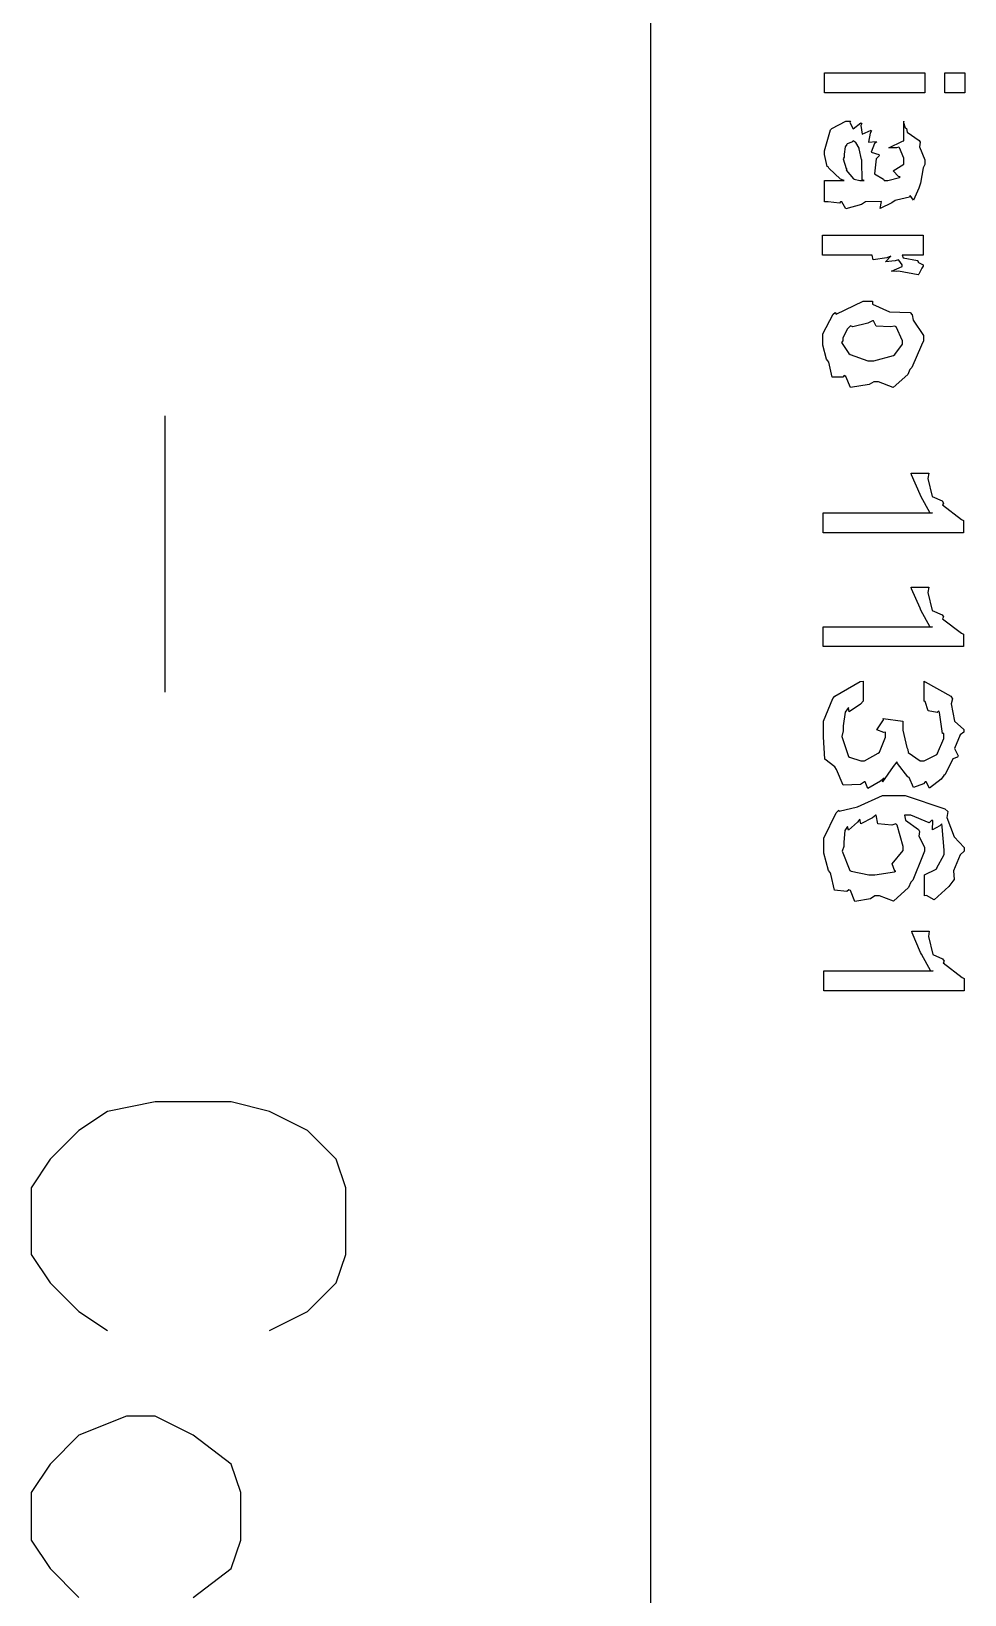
# Model space of a CAD drawing. Extents: x 0.2 to 11.6, y 0.3 to 16.2.
# Drawn here: x 1.5117 to 1.6749, y 1.8671 to 2.1406 of the extents above; entities that cross this region are included whole.
import ezdxf

# ---------------------------------------------------------------- set-up
doc = ezdxf.new("R2010")
doc.units = 0
doc.header["$MEASUREMENT"] = 0

msp = doc.modelspace()

# ---------------------------------------------------------------- linework, layer by layer
at = {"color": 0}
for p, q in [((1.62001, 0.531685), (1.62001, 4.18001)), ((1.65039, 2.13336), (1.66797, 2.13336)), ((1.65039, 2.12989), (1.65039, 2.13336)), ((1.65039, 2.13336), (1.65039, 2.13336)), ((1.66797, 2.13336), (1.66797, 2.12989)), ((1.67144, 2.13336), (1.67492, 2.13336)), ((1.67144, 2.12989), (1.67144, 2.13336)), ((1.67144, 2.13336), (1.67144, 2.13336)), ((1.67492, 2.13336), (1.67492, 2.12989)), ((1.66797, 2.12989), (1.65039, 2.12989)), ((1.67492, 2.12989), (1.67144, 2.12989)), ((1.65039, 2.11974), (1.65147, 2.12343)), ((1.65147, 2.12343), (1.65169, 2.12364)), ((1.65169, 2.12364), (1.65414, 2.12494)), ((1.65169, 2.12364), (1.65169, 2.12364)), ((1.65414, 2.12494), (1.65494, 2.12494)), ((1.65494, 2.12494), (1.65483, 2.12468)), ((1.65483, 2.12468), (1.65539, 2.12358)), ((1.65539, 2.12358), (1.65674, 2.12463)), ((1.65674, 2.12463), (1.6569, 2.12451)), ((1.6569, 2.12451), (1.65674, 2.12414)), ((1.65674, 2.12414), (1.65701, 2.12267)), ((1.65701, 2.12267), (1.65853, 2.12332)), ((1.65836, 2.12283), (1.6581, 2.12125)), ((1.65864, 2.12321), (1.65836, 2.12283)), ((1.65853, 2.12332), (1.65864, 2.12321)), ((1.66428, 2.12494), (1.66422, 2.12468)), ((1.66422, 2.12468), (1.6645, 2.12375)), ((1.66428, 2.12147), (1.66428, 2.12494)), ((1.6645, 2.12375), (1.66471, 2.12364)), ((1.66471, 2.12364), (1.66488, 2.12299)), ((1.66488, 2.12299), (1.66694, 2.12153)), ((1.65403, 2.12044), (1.65386, 2.11914)), ((1.65429, 2.12082), (1.65403, 2.12044)), ((1.65435, 2.12093), (1.65429, 2.12082)), ((1.65517, 2.12125), (1.65435, 2.12093)), ((1.65539, 2.12147), (1.65517, 2.12125)), ((1.65543, 2.12147), (1.65539, 2.12147)), ((1.65576, 2.12125), (1.65543, 2.12147)), ((1.65582, 2.12125), (1.65576, 2.12125)), ((1.65588, 2.12121), (1.65582, 2.12125)), ((1.65647, 2.12017), (1.65588, 2.12121)), ((1.65647, 2.12007), (1.65647, 2.12017)), ((1.65647, 2.12017), (1.65647, 2.12017)), ((1.65685, 2.11822), (1.65647, 2.12007)), ((1.6581, 2.12125), (1.65944, 2.12136)), ((1.65913, 2.12099), (1.65853, 2.11951)), ((1.6595, 2.12125), (1.65913, 2.12099)), ((1.65944, 2.12136), (1.6595, 2.12125)), ((1.66163, 2.12028), (1.66401, 2.12142)), ((1.66297, 2.12028), (1.66163, 2.12028)), ((1.66342, 2.12039), (1.66297, 2.12028)), ((1.66351, 2.12028), (1.66342, 2.12039)), ((1.66428, 2.11843), (1.66351, 2.12028)), ((1.66401, 2.12142), (1.66428, 2.12147)), ((1.66694, 2.12153), (1.6671, 2.12125)), ((1.6671, 2.12125), (1.66699, 2.12044)), ((1.66699, 2.12044), (1.66797, 2.11817)), ((1.65039, 2.11908), (1.65039, 2.11974)), ((1.65039, 2.11974), (1.65039, 2.11974)), ((1.65087, 2.11697), (1.65039, 2.11908)), ((1.65386, 2.11865), (1.65365, 2.11833)), ((1.65365, 2.11833), (1.65419, 2.11664)), ((1.65386, 2.11914), (1.65386, 2.11865)), ((1.6569, 2.11822), (1.65685, 2.11822)), ((1.6569, 2.11778), (1.6569, 2.11822)), ((1.65696, 2.11464), (1.6569, 2.11778)), ((1.65853, 2.11951), (1.65989, 2.11908)), ((1.65944, 2.11833), (1.65913, 2.11572)), ((1.65994, 2.11888), (1.65944, 2.11833)), ((1.65989, 2.11908), (1.65994, 2.11888)), ((1.66243, 2.11621), (1.66428, 2.1174)), ((1.66428, 2.11778), (1.66428, 2.11843)), ((1.66428, 2.1174), (1.66428, 2.11778)), ((1.66797, 2.11735), (1.66764, 2.11675)), ((1.66797, 2.11817), (1.66797, 2.11735)), ((1.65039, 2.11083), (1.65039, 2.11453)), ((1.65039, 2.11453), (1.65126, 2.11453)), ((1.65104, 2.11692), (1.65087, 2.11697)), ((1.65115, 2.11669), (1.65104, 2.11692)), ((1.65321, 2.11475), (1.65115, 2.11669)), ((1.65126, 2.11453), (1.65321, 2.11453)), ((1.65386, 2.11453), (1.65321, 2.11475)), ((1.65321, 2.11453), (1.65386, 2.11453)), ((1.65386, 2.11453), (1.65386, 2.11453)), ((1.65419, 2.11664), (1.65429, 2.11649)), ((1.65429, 2.11649), (1.65419, 2.11637)), ((1.65419, 2.11637), (1.65549, 2.11486)), ((1.65549, 2.11486), (1.6556, 2.11475)), ((1.6556, 2.11475), (1.6556, 2.11475)), ((1.6556, 2.11475), (1.65657, 2.11453)), ((1.65657, 2.11453), (1.6569, 2.11453)), ((1.6569, 2.11453), (1.65733, 2.11453)), ((1.65733, 2.11453), (1.65696, 2.11464)), ((1.65733, 2.11453), (1.65733, 2.11453)), ((1.65913, 2.11572), (1.66069, 2.11475)), ((1.66069, 2.11475), (1.66081, 2.11453)), ((1.66081, 2.11453), (1.66081, 2.11453)), ((1.66081, 2.11453), (1.66146, 2.11453)), ((1.66146, 2.11453), (1.66351, 2.11507)), ((1.66146, 2.11453), (1.66146, 2.11453)), ((1.66146, 2.11453), (1.66146, 2.11453)), ((1.66331, 2.11524), (1.66243, 2.11621)), ((1.66362, 2.11518), (1.66331, 2.11524)), ((1.66351, 2.11507), (1.66362, 2.11518)), ((1.66764, 2.11675), (1.66721, 2.1141)), ((1.66536, 2.11192), (1.66525, 2.1116)), ((1.66596, 2.11111), (1.66536, 2.11192)), ((1.66536, 2.11192), (1.66536, 2.11192)), ((1.66689, 2.11317), (1.66596, 2.11111)), ((1.6671, 2.11388), (1.66689, 2.11317)), ((1.66721, 2.1141), (1.6671, 2.11388)), ((1.65104, 2.11083), (1.65039, 2.11083)), ((1.653, 2.11057), (1.65104, 2.11083)), ((1.65321, 2.11083), (1.653, 2.11057)), ((1.65343, 2.11083), (1.65321, 2.11083)), ((1.65414, 2.1096), (1.65343, 2.11083)), ((1.65685, 2.11035), (1.65414, 2.1096)), ((1.65756, 2.11083), (1.65685, 2.11035)), ((1.66037, 2.11085), (1.65756, 2.11083)), ((1.66015, 2.10965), (1.66037, 2.11085)), ((1.66217, 2.11062), (1.66015, 2.10965)), ((1.66037, 2.11085), (1.66037, 2.11085)), ((1.66276, 2.11106), (1.66217, 2.11062)), ((1.66297, 2.11111), (1.66276, 2.11106)), ((1.66525, 2.1116), (1.66297, 2.11111)), ((1.65007, 2.10499), (1.66764, 2.10499)), ((1.65007, 2.1015), (1.65007, 2.10499)), ((1.65007, 2.10499), (1.65007, 2.10499)), ((1.66764, 2.10499), (1.66764, 2.1015)), ((1.65875, 2.1015), (1.65007, 2.1015)), ((1.6589, 2.10064), (1.65875, 2.1015)), ((1.65875, 2.1015), (1.65875, 2.1015)), ((1.66129, 2.10103), (1.6589, 2.10064)), ((1.66108, 2.10032), (1.662, 2.10129)), ((1.662, 2.10129), (1.66129, 2.10103)), ((1.662, 2.10129), (1.662, 2.10129)), ((1.66764, 2.1015), (1.66396, 2.1015)), ((1.66396, 2.1015), (1.66417, 2.10103)), ((1.66417, 2.10103), (1.66667, 2.10053)), ((1.66276, 2.10047), (1.66108, 2.10032)), ((1.66211, 2.09868), (1.66396, 2.0995)), ((1.66303, 2.09862), (1.66211, 2.09868)), ((1.66331, 2.10064), (1.66276, 2.10047)), ((1.66331, 2.09869), (1.66303, 2.09862)), ((1.66342, 2.10058), (1.66331, 2.10064)), ((1.66678, 2.09804), (1.66331, 2.09869)), ((1.66396, 2.09978), (1.66342, 2.10058)), ((1.66396, 2.0995), (1.66396, 2.09978)), ((1.66396, 2.09978), (1.66396, 2.09978)), ((1.66667, 2.10053), (1.66678, 2.10042)), ((1.66678, 2.10042), (1.66672, 2.10026)), ((1.66672, 2.10026), (1.66764, 2.09978)), ((1.66689, 2.09814), (1.66678, 2.09804)), ((1.66743, 2.09918), (1.66689, 2.09814)), ((1.66764, 2.09956), (1.66743, 2.09918)), ((1.66764, 2.09978), (1.66764, 2.09956)), ((1.65246, 2.09115), (1.65717, 2.09343)), ((1.65717, 2.09343), (1.65881, 2.09343)), ((1.65881, 2.09343), (1.65881, 2.09293)), ((1.65881, 2.09343), (1.65881, 2.09343)), ((1.65881, 2.09293), (1.66178, 2.09158)), ((1.65012, 2.08772), (1.65192, 2.09115)), ((1.65192, 2.09115), (1.65229, 2.09147)), ((1.65229, 2.09147), (1.65246, 2.09115)), ((1.65881, 2.08996), (1.65799, 2.08957)), ((1.65896, 2.08996), (1.65881, 2.08996)), ((1.65881, 2.08996), (1.65881, 2.08996)), ((1.65944, 2.08903), (1.65896, 2.08996)), ((1.66178, 2.09158), (1.66536, 2.09147)), ((1.66536, 2.09147), (1.66575, 2.09104)), ((1.66575, 2.09104), (1.6659, 2.09011)), ((1.6659, 2.09011), (1.66769, 2.0874)), ((1.65012, 2.08649), (1.65012, 2.08772)), ((1.6544, 2.0886), (1.6536, 2.08703)), ((1.65489, 2.08908), (1.6544, 2.0886)), ((1.65494, 2.08914), (1.65489, 2.08908)), ((1.65537, 2.08892), (1.65494, 2.08914)), ((1.65799, 2.08957), (1.65537, 2.08892)), ((1.66194, 2.08892), (1.65944, 2.08903)), ((1.66271, 2.08908), (1.66194, 2.08892)), ((1.66292, 2.08892), (1.66271, 2.08908)), ((1.66401, 2.08649), (1.66292, 2.08892)), ((1.66769, 2.0874), (1.66769, 2.08649)), ((1.65012, 2.08572), (1.65012, 2.08649)), ((1.65076, 2.08328), (1.65012, 2.08572)), ((1.6536, 2.08649), (1.65338, 2.08621)), ((1.65338, 2.08621), (1.65468, 2.08426)), ((1.6536, 2.08703), (1.6536, 2.08649)), ((1.66271, 2.0841), (1.66401, 2.08589)), ((1.66401, 2.08589), (1.66401, 2.08649)), ((1.66401, 2.08649), (1.66401, 2.08649)), ((1.66738, 2.08572), (1.66569, 2.08182)), ((1.66769, 2.08649), (1.66738, 2.08572)), ((1.65099, 2.08301), (1.65076, 2.08328)), ((1.65115, 2.08274), (1.65099, 2.08301)), ((1.65175, 2.08014), (1.65115, 2.08274)), ((1.65468, 2.08426), (1.65489, 2.0841)), ((1.65489, 2.0841), (1.65489, 2.0841)), ((1.65489, 2.0841), (1.65799, 2.08301)), ((1.65799, 2.08301), (1.65901, 2.08301)), ((1.65901, 2.08301), (1.66249, 2.08393)), ((1.65901, 2.08301), (1.65901, 2.08301)), ((1.66249, 2.08393), (1.66271, 2.0841)), ((1.66271, 2.0841), (1.66271, 2.0841)), ((1.66569, 2.08182), (1.66531, 2.08149)), ((1.6536, 2.08014), (1.65175, 2.08014)), ((1.65381, 2.0804), (1.6536, 2.08014)), ((1.65414, 2.08024), (1.65381, 2.0804)), ((1.65494, 2.07835), (1.65414, 2.08024)), ((1.65901, 2.07932), (1.65821, 2.07883)), ((1.65983, 2.07932), (1.65901, 2.07932)), ((1.66243, 2.07835), (1.65983, 2.07932)), ((1.66499, 2.08057), (1.66243, 2.07835)), ((1.66531, 2.08149), (1.66499, 2.08057)), ((1.65821, 2.07883), (1.65494, 2.07835)), ((1.535, 2.07335), (1.535, 2.02501)), ((1.66564, 2.06304), (1.66558, 2.06332)), ((1.66558, 2.06332), (1.66862, 2.06332)), ((1.6671, 2.05963), (1.66564, 2.06304)), ((1.66862, 2.06332), (1.66846, 2.06239)), ((1.66846, 2.06239), (1.66922, 2.05925)), ((1.66726, 2.05931), (1.6671, 2.05963)), ((1.6671, 2.05963), (1.6671, 2.05963)), ((1.66889, 2.05632), (1.66726, 2.05931)), ((1.66922, 2.05925), (1.67096, 2.05849)), ((1.67096, 2.05849), (1.67122, 2.05811)), ((1.67122, 2.05811), (1.67106, 2.05778)), ((1.67106, 2.05778), (1.67438, 2.05524)), ((1.65018, 2.05289), (1.65017, 2.05638)), ((1.65017, 2.05638), (1.66928, 2.05638)), ((1.66928, 2.05638), (1.66889, 2.05632)), ((1.67438, 2.05524), (1.67469, 2.05507)), ((1.67469, 2.05507), (1.67469, 2.0529)), ((1.67469, 2.0529), (1.65018, 2.05289)), ((1.65018, 2.05289), (1.65018, 2.05289)), ((1.66564, 2.04312), (1.66558, 2.0434)), ((1.66558, 2.0434), (1.66862, 2.0434)), ((1.66862, 2.0434), (1.66846, 2.04247)), ((1.6671, 2.03971), (1.66564, 2.04312)), ((1.66846, 2.04247), (1.66922, 2.03933)), ((1.66726, 2.03939), (1.6671, 2.03971)), ((1.6671, 2.03971), (1.6671, 2.03971)), ((1.66889, 2.0364), (1.66726, 2.03939)), ((1.66922, 2.03933), (1.67096, 2.03857)), ((1.67096, 2.03857), (1.67122, 2.03819)), ((1.67122, 2.03819), (1.67106, 2.03786)), ((1.65017, 2.03299), (1.65017, 2.03646)), ((1.65017, 2.03646), (1.66926, 2.03646)), ((1.66926, 2.03646), (1.66889, 2.0364)), ((1.67106, 2.03786), (1.67438, 2.03532)), ((1.67438, 2.03532), (1.67469, 2.03515)), ((1.67469, 2.03299), (1.65017, 2.03299)), ((1.65017, 2.03299), (1.65017, 2.03299)), ((1.67469, 2.03515), (1.67469, 2.03299)), ((1.65186, 2.02393), (1.65218, 2.02431)), ((1.65218, 2.02431), (1.65663, 2.02686)), ((1.65218, 2.02431), (1.65218, 2.02431)), ((1.65663, 2.02686), (1.65717, 2.02692)), ((1.65717, 2.02692), (1.65717, 2.02344)), ((1.65717, 2.02692), (1.65717, 2.02692)), ((1.66781, 2.02344), (1.66781, 2.02692)), ((1.66781, 2.02692), (1.66803, 2.02681)), ((1.66803, 2.02681), (1.67247, 2.02431)), ((1.67247, 2.02431), (1.67279, 2.02387)), ((1.65022, 2.01992), (1.65186, 2.02393)), ((1.65403, 2.02154), (1.65369, 2.0191)), ((1.65457, 2.02235), (1.65403, 2.02154)), ((1.65474, 2.0216), (1.65457, 2.02235)), ((1.65457, 2.02235), (1.65457, 2.02235)), ((1.65668, 2.0229), (1.65474, 2.0216)), ((1.65717, 2.02344), (1.65668, 2.0229)), ((1.66803, 2.02339), (1.66781, 2.02344)), ((1.66851, 2.02176), (1.66803, 2.02339)), ((1.67008, 2.02149), (1.66851, 2.02176)), ((1.67042, 2.02171), (1.67008, 2.02149)), ((1.67051, 2.02149), (1.67042, 2.02171)), ((1.67279, 2.02387), (1.67253, 2.023)), ((1.67253, 2.023), (1.67312, 2.01992)), ((1.65022, 2.01844), (1.65022, 2.01992)), ((1.65369, 2.0191), (1.65369, 2.01824)), ((1.65956, 2.01844), (1.66069, 2.02018)), ((1.66069, 2.02018), (1.66064, 2.0204)), ((1.66064, 2.0204), (1.66411, 2.01997)), ((1.66411, 2.01997), (1.66411, 2.01986)), ((1.66411, 2.01986), (1.66411, 2.01964)), ((1.66411, 2.01964), (1.66411, 2.01953)), ((1.66411, 2.01953), (1.66411, 2.01839)), ((1.67106, 2.01779), (1.67051, 2.02149)), ((1.67312, 2.01992), (1.67475, 2.0185)), ((1.65022, 2.01719), (1.65022, 2.01844)), ((1.65044, 2.01329), (1.65022, 2.01719)), ((1.65369, 2.01824), (1.65343, 2.01725)), ((1.65343, 2.01725), (1.65457, 2.01378)), ((1.66075, 2.01796), (1.65956, 2.01844)), ((1.66, 2.01454), (1.66108, 2.01714)), ((1.66108, 2.01801), (1.66075, 2.01796)), ((1.66108, 2.01714), (1.66108, 2.01801)), ((1.66411, 2.01839), (1.66482, 2.01531)), ((1.67014, 2.01432), (1.67128, 2.01693)), ((1.67128, 2.01779), (1.67106, 2.01779)), ((1.67128, 2.01693), (1.67128, 2.01779)), ((1.67415, 2.01753), (1.67312, 2.01514)), ((1.67475, 2.01801), (1.67415, 2.01753)), ((1.67475, 2.0185), (1.67475, 2.01801)), ((1.65457, 2.01378), (1.65479, 2.01367)), ((1.65479, 2.01367), (1.65479, 2.01367)), ((1.65479, 2.01367), (1.65674, 2.01303)), ((1.65739, 2.01303), (1.65978, 2.01432)), ((1.65978, 2.01432), (1.66, 2.01454)), ((1.66, 2.01454), (1.66, 2.01454)), ((1.66482, 2.01531), (1.66499, 2.01497)), ((1.66499, 2.01497), (1.66504, 2.01449)), ((1.66504, 2.01449), (1.6671, 2.01303)), ((1.66781, 2.01303), (1.67003, 2.01411)), ((1.67003, 2.01411), (1.67019, 2.01432)), ((1.67019, 2.01432), (1.67014, 2.01432)), ((1.67285, 2.01335), (1.6715, 2.01064)), ((1.67367, 2.01367), (1.67285, 2.01335)), ((1.67312, 2.01514), (1.67378, 2.01389)), ((1.67378, 2.01389), (1.67367, 2.01367)), ((1.65218, 2.01193), (1.65044, 2.01329)), ((1.6525, 2.0115), (1.65218, 2.01193)), ((1.65218, 2.01193), (1.65218, 2.01193)), ((1.65365, 2.00874), (1.6525, 2.0115)), ((1.65674, 2.01303), (1.65739, 2.01303)), ((1.65739, 2.01303), (1.65739, 2.01303)), ((1.66238, 2.01199), (1.66054, 2.00933)), ((1.66303, 2.01281), (1.66238, 2.01199)), ((1.66314, 2.01253), (1.66303, 2.01281)), ((1.66499, 2.01019), (1.66314, 2.01253)), ((1.6671, 2.01303), (1.66781, 2.01303)), ((1.66781, 2.01303), (1.66781, 2.01303)), ((1.6715, 2.01064), (1.67128, 2.01042)), ((1.65668, 2.00885), (1.65365, 2.00874)), ((1.65739, 2.00933), (1.65668, 2.00885)), ((1.6575, 2.00933), (1.65739, 2.00933)), ((1.65799, 2.00819), (1.6575, 2.00933)), ((1.66021, 2.00944), (1.65799, 2.00819)), ((1.66086, 2.00999), (1.66021, 2.00944)), ((1.66054, 2.00933), (1.66086, 2.00999)), ((1.66086, 2.00999), (1.66086, 2.00999)), ((1.66521, 2.0101), (1.66499, 2.01019)), ((1.66499, 2.01019), (1.66499, 2.01019)), ((1.66596, 2.00831), (1.66521, 2.0101)), ((1.66769, 2.00896), (1.66596, 2.00831)), ((1.66803, 2.00933), (1.66769, 2.00896)), ((1.66818, 2.00933), (1.66803, 2.00933)), ((1.66878, 2.00825), (1.66818, 2.00933)), ((1.67079, 2.00982), (1.66878, 2.00825)), ((1.67128, 2.01042), (1.67079, 2.00982)), ((1.65619, 2.00493), (1.66054, 2.00694)), ((1.66054, 2.00694), (1.662, 2.00694)), ((1.662, 2.00694), (1.6645, 2.00694)), ((1.6645, 2.00694), (1.67144, 2.00461)), ((1.65028, 1.99946), (1.65246, 2.0039)), ((1.65246, 2.0039), (1.65289, 2.00435)), ((1.65289, 2.00435), (1.65294, 2.00418)), ((1.65294, 2.00418), (1.65619, 2.00493)), ((1.65657, 2.00282), (1.65614, 2.00228)), ((1.65674, 2.002), (1.65657, 2.00282)), ((1.65657, 2.00282), (1.65657, 2.00282)), ((1.65881, 2.00304), (1.65674, 2.002)), ((1.6594, 2.00347), (1.65881, 2.00304)), ((1.65944, 2.00347), (1.6594, 2.00347)), ((1.6594, 2.00347), (1.6594, 2.00347)), ((1.65972, 2.002), (1.65944, 2.00347)), ((1.66547, 2.00347), (1.66439, 2.00347)), ((1.66439, 2.00347), (1.66456, 2.00265)), ((1.66456, 2.00265), (1.66683, 2.00097)), ((1.66872, 2.00217), (1.66547, 2.00347)), ((1.66917, 2.00261), (1.66872, 2.00217)), ((1.66932, 2.0025), (1.66917, 2.00261)), ((1.66928, 2.00092), (1.66932, 2.0025)), ((1.67144, 2.00461), (1.67199, 2.00412)), ((1.67199, 2.00412), (1.67182, 2.0031)), ((1.67182, 2.0031), (1.67307, 1.99972)), ((1.65397, 2.00082), (1.65375, 1.99875)), ((1.6544, 2.00151), (1.65397, 2.00082)), ((1.65457, 2.00088), (1.6544, 2.00151)), ((1.6544, 2.00151), (1.6544, 2.00151)), ((1.65614, 2.00228), (1.65457, 2.00088)), ((1.66217, 2.00174), (1.65972, 2.002)), ((1.66287, 2.00196), (1.66217, 2.00174)), ((1.66308, 2.00174), (1.66287, 2.00196)), ((1.66417, 1.99804), (1.66308, 2.00174)), ((1.66683, 2.00097), (1.66699, 2.00065)), ((1.66699, 2.00065), (1.66689, 1.99983)), ((1.66689, 1.99983), (1.66786, 1.99789)), ((1.67057, 2.00163), (1.66928, 2.00092)), ((1.6709, 2.00196), (1.67057, 2.00163)), ((1.67096, 2.00146), (1.6709, 2.00196)), ((1.67133, 1.9974), (1.67096, 2.00146)), ((1.67307, 1.99972), (1.67481, 1.99783)), ((1.65028, 1.99783), (1.65028, 1.99946)), ((1.65028, 1.99685), (1.65028, 1.99783)), ((1.65375, 1.99804), (1.65349, 1.99718)), ((1.65349, 1.99718), (1.65483, 1.99382)), ((1.65375, 1.99875), (1.65375, 1.99804)), ((1.66222, 1.99496), (1.66417, 1.99729)), ((1.66417, 1.99729), (1.66417, 1.99804)), ((1.66417, 1.99804), (1.66417, 1.99804)), ((1.66786, 1.99718), (1.66754, 1.99631)), ((1.66786, 1.99789), (1.66786, 1.99718)), ((1.67133, 1.99664), (1.67133, 1.9974)), ((1.67133, 1.9974), (1.67133, 1.9974)), ((1.67481, 1.99718), (1.67415, 1.99653)), ((1.67481, 1.99783), (1.67481, 1.99718)), ((1.6511, 1.99382), (1.65028, 1.99685)), ((1.66271, 1.99371), (1.66222, 1.99496)), ((1.66754, 1.99631), (1.66585, 1.99214)), ((1.66997, 1.99419), (1.67133, 1.99664)), ((1.67003, 1.99414), (1.66997, 1.99419)), ((1.67415, 1.99653), (1.67296, 1.99376)), ((1.65136, 1.99349), (1.6511, 1.99382)), ((1.65153, 1.99317), (1.65136, 1.99349)), ((1.65213, 1.99035), (1.65153, 1.99317)), ((1.65483, 1.99382), (1.65506, 1.99371)), ((1.65506, 1.99371), (1.65506, 1.99371)), ((1.65506, 1.99371), (1.65815, 1.99306)), ((1.65815, 1.99306), (1.65918, 1.99306)), ((1.65918, 1.99306), (1.66265, 1.9936)), ((1.65918, 1.99306), (1.65918, 1.99306)), ((1.66265, 1.9936), (1.66287, 1.99371)), ((1.66287, 1.99371), (1.66271, 1.99371)), ((1.66547, 1.99175), (1.6651, 1.99083)), ((1.66585, 1.99214), (1.66547, 1.99175)), ((1.66786, 1.99306), (1.66992, 1.99403)), ((1.66786, 1.98936), (1.66786, 1.99306)), ((1.66786, 1.99306), (1.66786, 1.99306)), ((1.66992, 1.99403), (1.67003, 1.99414)), ((1.67285, 1.99197), (1.67215, 1.99104)), ((1.67307, 1.99224), (1.67285, 1.99197)), ((1.67296, 1.99376), (1.67307, 1.99224)), ((1.65429, 1.99013), (1.65213, 1.99035)), ((1.65463, 1.99046), (1.65429, 1.99013)), ((1.65494, 1.99029), (1.65463, 1.99046)), ((1.65571, 1.98839), (1.65494, 1.99029)), ((1.65847, 1.98888), (1.65571, 1.98839)), ((1.65918, 1.98936), (1.65847, 1.98888)), ((1.66, 1.98936), (1.65918, 1.98936)), ((1.66249, 1.98844), (1.66, 1.98936)), ((1.6651, 1.99083), (1.66249, 1.98844)), ((1.66824, 1.98942), (1.66786, 1.98936)), ((1.66786, 1.98936), (1.66786, 1.98936)), ((1.6696, 1.98867), (1.66824, 1.98942)), ((1.67215, 1.99104), (1.6696, 1.98867)), ((1.66575, 1.98292), (1.66569, 1.98318)), ((1.66569, 1.98318), (1.66872, 1.98318)), ((1.66721, 1.97949), (1.66575, 1.98292)), ((1.66872, 1.98318), (1.66857, 1.98226)), ((1.66857, 1.98226), (1.66932, 1.97911)), ((1.66738, 1.97917), (1.66721, 1.97949)), ((1.66721, 1.97949), (1.66721, 1.97949)), ((1.669, 1.97618), (1.66738, 1.97917)), ((1.66932, 1.97911), (1.67106, 1.97835)), ((1.67106, 1.97835), (1.67133, 1.97797)), ((1.67133, 1.97797), (1.67117, 1.97765)), ((1.65028, 1.97276), (1.65028, 1.97624)), ((1.65028, 1.97624), (1.66938, 1.97624)), ((1.66938, 1.97624), (1.669, 1.97618)), ((1.67117, 1.97765), (1.67447, 1.9751)), ((1.67447, 1.9751), (1.67481, 1.97493)), ((1.67481, 1.97276), (1.65028, 1.97276)), ((1.65028, 1.97276), (1.65028, 1.97276)), ((1.67481, 1.97493), (1.67481, 1.97276)), ((1.53331, 1.95335), (1.52501, 1.95167)), ((1.54665, 1.95335), (1.53331, 1.95335)), ((1.55333, 1.95167), (1.54665, 1.95335)), ((1.52501, 1.95167), (1.52001, 1.94835)), ((1.56, 1.94835), (1.55333, 1.95167)), ((1.52001, 1.94835), (1.51497, 1.94331)), ((1.565, 1.94331), (1.56, 1.94835)), ((1.51497, 1.94331), (1.51167, 1.93832)), ((1.56668, 1.93832), (1.565, 1.94331)), ((1.51167, 1.93832), (1.51167, 1.92665)), ((1.56668, 1.92665), (1.56668, 1.93832)), ((1.51167, 1.92665), (1.51497, 1.92165)), ((1.565, 1.92165), (1.56668, 1.92665)), ((1.51497, 1.92165), (1.52001, 1.91667)), ((1.56, 1.91667), (1.565, 1.92165)), ((1.52001, 1.91667), (1.52501, 1.91336)), ((1.55333, 1.91336), (1.56, 1.91667)), ((1.52832, 1.89833), (1.52001, 1.89501)), ((1.53331, 1.89833), (1.52832, 1.89833)), ((1.53999, 1.89501), (1.53331, 1.89833)), ((1.52001, 1.89501), (1.51497, 1.88997)), ((1.54665, 1.88997), (1.53999, 1.89501)), ((1.51497, 1.88997), (1.51167, 1.88499)), ((1.54833, 1.88499), (1.54665, 1.88997)), ((1.51167, 1.88499), (1.51167, 1.87668)), ((1.54833, 1.87668), (1.54833, 1.88499)), ((1.51167, 1.87668), (1.51497, 1.87169)), ((1.54665, 1.87169), (1.54833, 1.87668)), ((1.51497, 1.87169), (1.52001, 1.86664)), ((1.53999, 1.86664), (1.54665, 1.87169))]:
    msp.add_line(p, q, dxfattribs=at)

doc.saveas('drawing.dxf')
